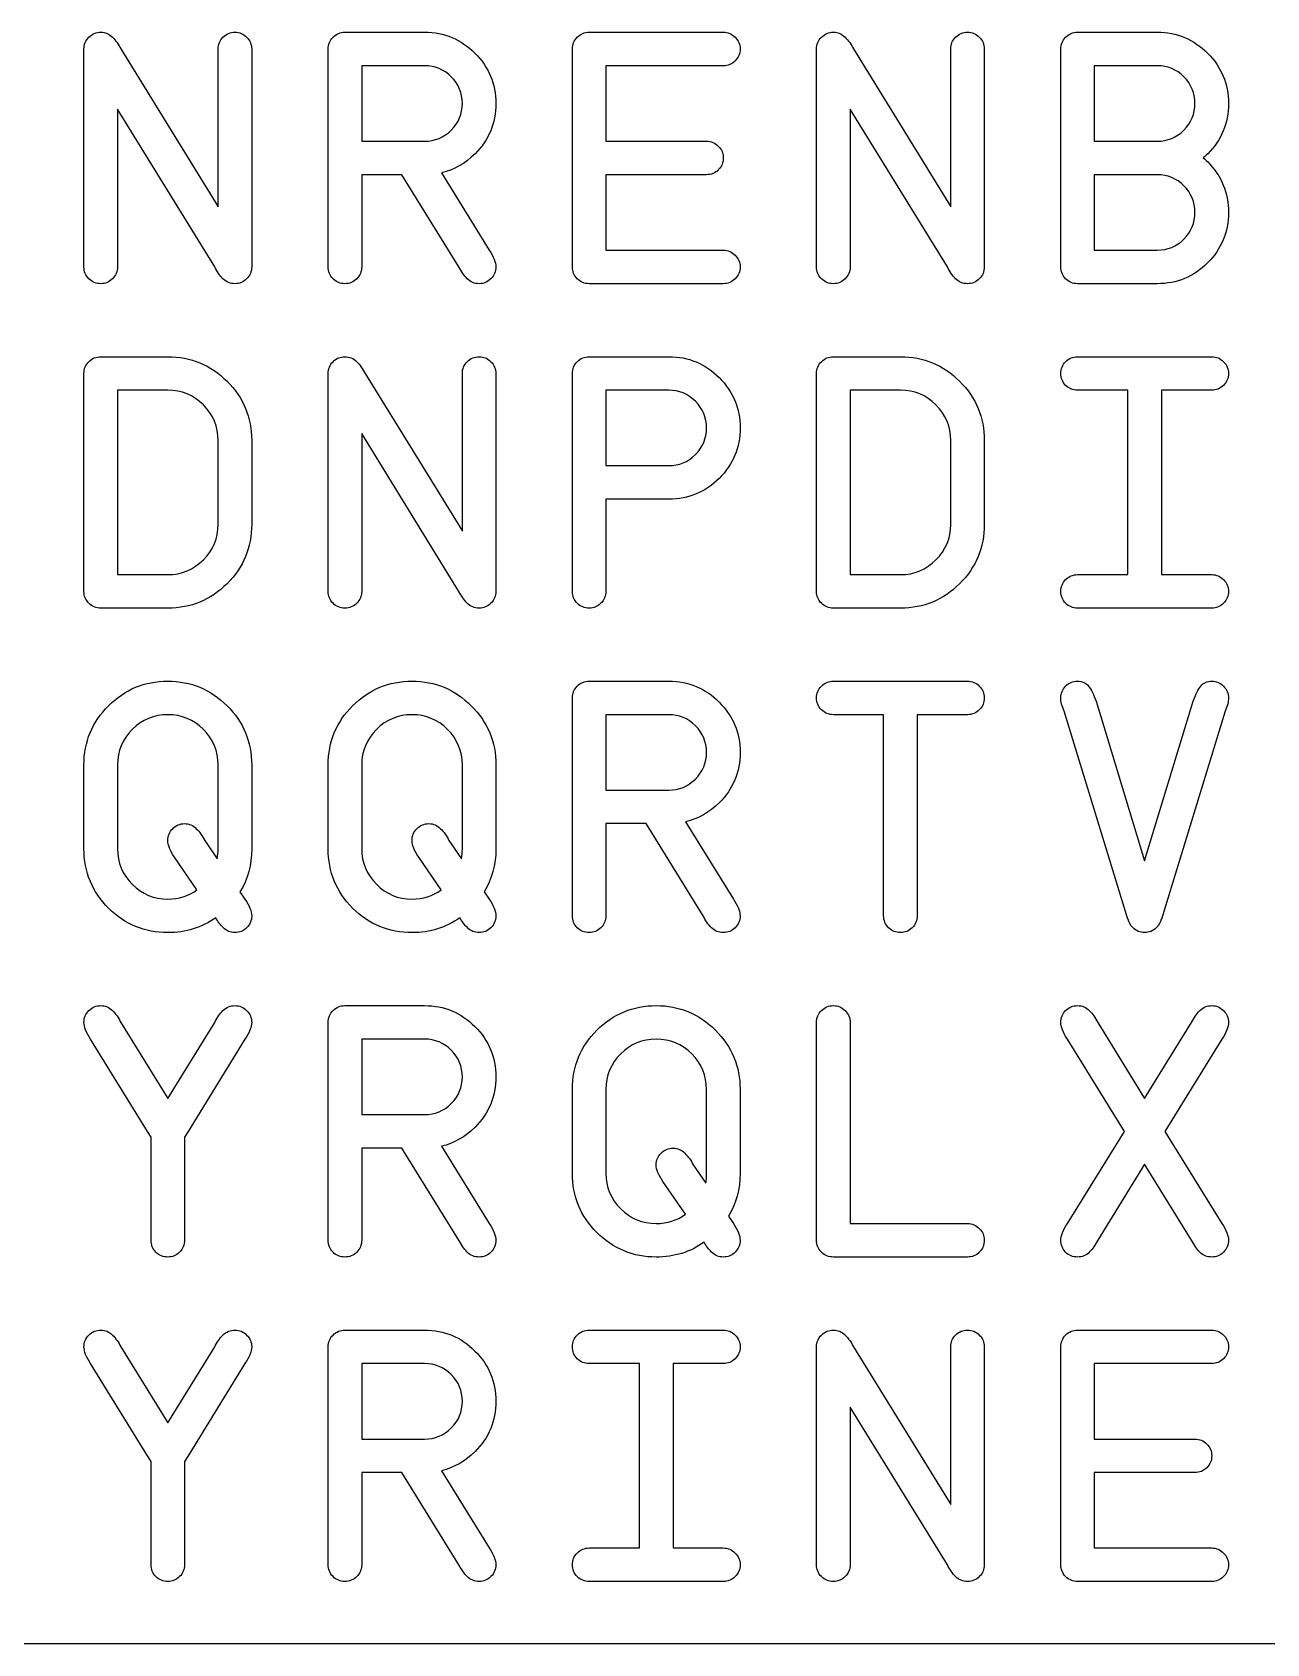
# Model space of a CAD drawing. Extents: x 0.3 to 81.7, y -40.7 to 31.5.
# Drawn here: x 49.6 to 60.33, y 2.86 to 16.88 of the extents above; entities that cross this region are included whole.
import ezdxf

# ---------------------------------------------------------------- set-up
doc = ezdxf.new("R2010")
doc.units = 0
doc.layers.add('Layer_1', color=7, linetype='CONTINUOUS')

msp = doc.modelspace()

# ---------------------------------------------------------------- linework, layer by layer
at = {"layer": 'Layer_1', "color": 7}
for p, q in [((50.296525, 16.833165), (50.296525, 16.833165)), ((52.317902, 16.876918), (53.010653, 16.876918)), ((54.441371, 16.876918), (55.608108, 16.876918)), ((56.666919, 16.833165), (56.666919, 16.833165)), ((58.688293, 16.876918), (59.381044, 16.876918)), ((50.048593, 14.835125), (50.048593, 16.731077)), ((50.369446, 16.731077), (51.215331, 15.358698)), ((51.215331, 15.358698), (51.215331, 16.731077)), ((51.507016, 16.731077), (51.507016, 14.835125)), ((52.172061, 14.835125), (52.172061, 16.731077)), ((54.295527, 14.835125), (54.295527, 16.731077)), ((56.418986, 14.835125), (56.418986, 16.731077)), ((56.739842, 16.731077), (57.585727, 15.358698)), ((57.585727, 15.358698), (57.585727, 16.731077)), ((57.877412, 16.731077), (57.877412, 14.835125)), ((58.542449, 14.835125), (58.542449, 16.731077)), ((53.010653, 16.585233), (52.463746, 16.585233)), ((52.463746, 16.585233), (52.463746, 15.928942)), ((53.010653, 16.585233), (53.010653, 16.585233)), ((55.608108, 16.585233), (54.587212, 16.585233)), ((54.587212, 16.585233), (54.587212, 15.928942)), ((59.381044, 16.585233), (58.834134, 16.585233)), ((58.834134, 16.585233), (58.834134, 15.928942)), ((59.381044, 16.585233), (59.381044, 16.585233)), ((51.186163, 14.835125), (50.340278, 16.207501)), ((50.340278, 16.207501), (50.340278, 14.835125)), ((57.556559, 14.835125), (56.710671, 16.207501)), ((56.710671, 16.207501), (56.710671, 14.835125)), ((52.463746, 15.928942), (53.010653, 15.928942)), ((54.587212, 15.928942), (55.462267, 15.928942)), ((58.834134, 15.928942), (59.381044, 15.928942)), ((52.813767, 15.637257), (52.463746, 15.637257)), ((52.463746, 15.637257), (52.463746, 14.835125)), ((53.309631, 14.835125), (52.813767, 15.637257)), ((53.156497, 15.653301), (53.572146, 14.980966)), ((55.462267, 15.637257), (54.587212, 15.637257)), ((54.587212, 15.637257), (54.587212, 14.980966)), ((59.381044, 15.637257), (58.834134, 15.637257)), ((58.834134, 15.637257), (58.834134, 14.980966)), ((59.381044, 15.637257), (59.381044, 15.637257)), ((54.587212, 14.980966), (55.608108, 14.980966)), ((58.834134, 14.980966), (59.381044, 14.980966)), ((55.608108, 14.689284), (54.441371, 14.689284)), ((59.381044, 14.689284), (58.688293, 14.689284)), ((59.381044, 14.689284), (59.381044, 14.689284)), ((50.194434, 14.054343), (50.777802, 14.054343)), ((54.441368, 14.054343), (55.134119, 14.054343)), ((56.564827, 14.054343), (57.148198, 14.054343)), ((58.688293, 14.054343), (59.855033, 14.054343)), ((50.04859, 12.01255), (50.04859, 13.908502)), ((52.172056, 12.01255), (52.172056, 13.908502)), ((52.419988, 14.01059), (52.419988, 14.01059)), ((52.492911, 13.908502), (53.338796, 12.536123)), ((53.338796, 12.536123), (53.338796, 13.908502)), ((53.630481, 13.908502), (53.630481, 12.01255)), ((54.295524, 12.01255), (54.295524, 13.908502)), ((56.418986, 12.01255), (56.418986, 13.908502)), ((50.340275, 13.762658), (50.340275, 12.158391)), ((50.777802, 13.762658), (50.340275, 13.762658)), ((55.134119, 13.762658), (54.587209, 13.762658)), ((54.587209, 13.762658), (54.587209, 13.106367)), ((55.134119, 13.762658), (55.134119, 13.762658)), ((56.710669, 13.762658), (56.710669, 12.158391)), ((57.148198, 13.762658), (56.710669, 13.762658)), ((59.125822, 13.762658), (58.688293, 13.762658)), ((59.125822, 12.158391), (59.125822, 13.762658)), ((59.855033, 13.762658), (59.417507, 13.762658)), ((59.417507, 13.762658), (59.417507, 12.158391)), ((51.215328, 12.59592), (51.215328, 13.325132)), ((51.507013, 13.325132), (51.507013, 12.59592)), ((53.309628, 12.01255), (52.463741, 13.384926)), ((52.463741, 13.384926), (52.463741, 12.01255)), ((57.585724, 12.59592), (57.585724, 13.325132)), ((57.877409, 13.325132), (57.877409, 12.59592)), ((54.587209, 13.106367), (55.134119, 13.106367)), ((55.134119, 12.814682), (54.587209, 12.814682)), ((54.587209, 12.814682), (54.587209, 12.01255)), ((55.134119, 12.814682), (55.134119, 12.814682)), ((50.340275, 12.158391), (50.777802, 12.158391)), ((56.710669, 12.158391), (57.148198, 12.158391)), ((58.688293, 12.158391), (59.125822, 12.158391)), ((59.417507, 12.158391), (59.855033, 12.158391)), ((50.777802, 11.866709), (50.194434, 11.866709)), ((57.148198, 11.866709), (56.564827, 11.866709)), ((59.855033, 11.866709), (58.688293, 11.866709)), ((54.441371, 11.231768), (55.134122, 11.231768)), ((56.56483, 11.231768), (57.731568, 11.231768)), ((54.295527, 9.189975), (54.295527, 11.085926)), ((55.134122, 10.940083), (54.587212, 10.940083)), ((54.587212, 10.940083), (54.587212, 10.283792)), ((55.134122, 10.940083), (55.134122, 10.940083)), ((57.002357, 10.940083), (56.56483, 10.940083)), ((57.002357, 9.189975), (57.002357, 10.940083)), ((57.294042, 10.940083), (57.294042, 9.189975)), ((57.731568, 10.940083), (57.294042, 10.940083)), ((59.125822, 9.160806), (58.571622, 10.969252)), ((58.848722, 11.056757), (59.271666, 9.668338)), ((59.271666, 9.668338), (59.694607, 11.056757)), ((59.97171, 10.969252), (59.417507, 9.160806)), ((50.04859, 9.773344), (50.04859, 10.502556)), ((50.340264, 10.502556), (50.340264, 9.773344)), ((51.215317, 9.773344), (51.215317, 10.502556)), ((51.507013, 10.502556), (51.507013, 9.773344)), ((52.172058, 9.773344), (52.172058, 10.502556)), ((52.463729, 10.502556), (52.463729, 9.773344)), ((53.338782, 9.773344), (53.338782, 10.502556)), ((53.630481, 10.502556), (53.630481, 9.773344)), ((54.587212, 10.283792), (55.134122, 10.283792)), ((54.937232, 9.992108), (54.587212, 9.992108)), ((54.587212, 9.992108), (54.587212, 9.189975)), ((55.433097, 9.189975), (54.937232, 9.992108)), ((55.279963, 10.00815), (55.695614, 9.335817)), ((51.098643, 9.846265), (51.208035, 9.687297)), ((53.222108, 9.846265), (53.331501, 9.687297)), ((51.031556, 9.41603), (50.836128, 9.700423)), ((53.155021, 9.41603), (52.959591, 9.700423)), ((51.404925, 9.398529), (51.448678, 9.335817)), ((53.528393, 9.398529), (53.572143, 9.335817)), ((51.194912, 9.173932), (51.194912, 9.173932)), ((53.318377, 9.173932), (53.318377, 9.173932)), ((59.128729, 9.160806), (59.125822, 9.160806)), ((59.417507, 9.160806), (59.4146, 9.160806)), ((59.271674, 9.044132), (59.271655, 9.044132)), ((52.317899, 8.409193), (53.010651, 8.409193)), ((50.369443, 8.263351), (50.777802, 7.601226)), ((50.777802, 7.601226), (51.18616, 8.263351)), ((52.172056, 6.3674), (52.172056, 8.263351)), ((56.418986, 6.3674), (56.418986, 8.263351)), ((56.710669, 8.263351), (56.710669, 6.513242)), ((56.710669, 8.263351), (56.710669, 8.263351)), ((58.863305, 8.263351), (59.271663, 7.601226)), ((59.271663, 7.601226), (59.680022, 8.263351)), ((50.601334, 7.315375), (50.106928, 8.117508)), ((51.448678, 8.117508), (50.954272, 7.315375)), ((53.010651, 8.117508), (52.463741, 8.117508)), ((52.463741, 8.117508), (52.463741, 7.461217)), ((53.010651, 8.117508), (53.010651, 8.117508)), ((59.095195, 7.315375), (58.600787, 8.117508)), ((59.942539, 8.117508), (59.448134, 7.315375)), ((54.295521, 6.950769), (54.295521, 7.679981)), ((54.587192, 7.679981), (54.587192, 6.950769)), ((55.462247, 6.950769), (55.462247, 7.679981)), ((55.753947, 7.679981), (55.753947, 6.950769)), ((52.463741, 7.461217), (53.010651, 7.461217)), ((50.63196, 7.265789), (50.601334, 7.315375)), ((50.954272, 7.315375), (50.923646, 7.265789)), ((58.600787, 6.513242), (59.095195, 7.315375)), ((59.448134, 7.315375), (59.942539, 6.513242)), ((50.63196, 6.3674), (50.63196, 7.265789)), ((50.923646, 7.265789), (50.923646, 6.3674)), ((52.813764, 7.169533), (52.463741, 7.169533)), ((52.463741, 7.169533), (52.463741, 6.3674)), ((53.309628, 6.3674), (52.813764, 7.169533)), ((53.156492, 7.185575), (53.572143, 6.513242)), ((55.345571, 7.02369), (55.454966, 6.864722)), ((59.271663, 7.029524), (58.863305, 6.3674)), ((59.680022, 6.3674), (59.271663, 7.029524)), ((55.278484, 6.593455), (55.083056, 6.877848)), ((55.651856, 6.575954), (55.695608, 6.513242)), ((56.710669, 6.513242), (57.731565, 6.513242)), ((55.441843, 6.351357), (55.441843, 6.351357)), ((57.731565, 6.221557), (56.564827, 6.221557)), ((52.317902, 5.586618), (53.010653, 5.586618)), ((54.441371, 5.586618), (55.608108, 5.586618)), ((56.666919, 5.542865), (56.666919, 5.542865)), ((58.688293, 5.586618), (59.855031, 5.586618)), ((50.369446, 5.440776), (50.777804, 4.778651)), ((50.777804, 4.778651), (51.186163, 5.440776)), ((52.172061, 3.544825), (52.172061, 5.440776)), ((56.418986, 3.544825), (56.418986, 5.440776)), ((56.739842, 5.440776), (57.585727, 4.068399)), ((57.585727, 4.068399), (57.585727, 5.440776)), ((57.877412, 5.440776), (57.877412, 3.544825)), ((58.542449, 3.544825), (58.542449, 5.440776)), ((50.601336, 4.4928), (50.106928, 5.294933)), ((51.44868, 5.294933), (50.954275, 4.4928)), ((53.010653, 5.294933), (52.463746, 5.294933)), ((52.463746, 5.294933), (52.463746, 4.638642)), ((53.010653, 5.294933), (53.010653, 5.294933)), ((54.878897, 5.294933), (54.441371, 5.294933)), ((54.878897, 3.690667), (54.878897, 5.294933)), ((55.608108, 5.294933), (55.170582, 5.294933)), ((55.170582, 5.294933), (55.170582, 3.690667)), ((59.855031, 5.294933), (58.834134, 5.294933)), ((58.834134, 5.294933), (58.834134, 4.638642)), ((57.556559, 3.544825), (56.710671, 4.917201)), ((56.710671, 4.917201), (56.710671, 3.544825)), ((52.463746, 4.638642), (53.010653, 4.638642)), ((58.834134, 4.638642), (59.709189, 4.638642)), ((50.631963, 4.443214), (50.601336, 4.4928)), ((50.954275, 4.4928), (50.923646, 4.443214)), ((50.631963, 3.544825), (50.631963, 4.443214)), ((50.923646, 4.443214), (50.923646, 3.544825)), ((52.813767, 4.346958), (52.463746, 4.346958)), ((52.463746, 4.346958), (52.463746, 3.544825)), ((53.309631, 3.544825), (52.813767, 4.346958)), ((53.156497, 4.363), (53.572146, 3.690667)), ((59.709189, 4.346958), (58.834134, 4.346958)), ((58.834134, 4.346958), (58.834134, 3.690667)), ((54.441371, 3.690667), (54.878897, 3.690667)), ((55.170582, 3.690667), (55.608108, 3.690667)), ((58.834134, 3.690667), (59.855031, 3.690667)), ((55.608108, 3.398982), (54.441371, 3.398982)), ((59.855031, 3.398982), (58.688293, 3.398982)), ((81.710386, 2.8575), (2.8575, 2.8575))]:
    msp.add_line(p, q, dxfattribs=at)
for points in [[(50.048593, 16.731077), (50.048593, 16.77094), (50.062691, 16.804969), (50.090887, 16.833165)], [(50.090887, 16.833165), (50.120055, 16.862334), (50.154571, 16.876918), (50.194434, 16.876918)], [(50.194434, 16.876918), (50.234299, 16.876918), (50.268329, 16.862334), (50.296525, 16.833165)], [(50.296525, 16.833165), (50.325694, 16.804969), (50.350001, 16.77094), (50.369446, 16.731077)], [(51.215331, 16.731077), (51.215331, 16.77094), (51.229429, 16.804969), (51.257624, 16.833165)], [(51.257624, 16.833165), (51.286793, 16.862334), (51.32131, 16.876918), (51.361175, 16.876918)], [(51.361175, 16.876918), (51.401038, 16.876918), (51.435067, 16.862334), (51.463263, 16.833165)], [(51.463263, 16.833165), (51.492431, 16.804969), (51.507016, 16.77094), (51.507016, 16.731077)], [(52.172061, 16.731077), (52.172061, 16.77094), (52.186159, 16.804969), (52.214355, 16.833165)], [(52.214355, 16.833165), (52.243524, 16.862334), (52.278039, 16.876918), (52.317902, 16.876918)], [(53.010653, 16.876918), (53.181776, 16.876918), (53.327618, 16.81615), (53.44818, 16.694614)], [(54.295527, 16.731077), (54.295527, 16.77094), (54.309624, 16.804969), (54.33782, 16.833165)], [(54.33782, 16.833165), (54.366989, 16.862334), (54.401506, 16.876918), (54.441371, 16.876918)], [(55.608108, 16.876918), (55.647971, 16.876918), (55.682001, 16.862334), (55.710196, 16.833165)], [(55.710196, 16.833165), (55.739365, 16.804969), (55.753949, 16.77094), (55.753949, 16.731077)], [(56.418986, 16.731077), (56.418986, 16.77094), (56.433085, 16.804969), (56.461283, 16.833165)], [(56.461283, 16.833165), (56.490452, 16.862334), (56.524967, 16.876918), (56.56483, 16.876918)], [(56.56483, 16.876918), (56.604693, 16.876918), (56.638723, 16.862334), (56.666919, 16.833165)], [(56.666919, 16.833165), (56.696087, 16.804969), (56.720395, 16.77094), (56.739842, 16.731077)], [(57.585727, 16.731077), (57.585727, 16.77094), (57.599825, 16.804969), (57.628021, 16.833165)], [(57.628021, 16.833165), (57.657189, 16.862334), (57.691705, 16.876918), (57.731568, 16.876918)], [(57.731568, 16.876918), (57.771433, 16.876918), (57.805463, 16.862334), (57.833659, 16.833165)], [(57.833659, 16.833165), (57.862828, 16.804969), (57.877412, 16.77094), (57.877412, 16.731077)], [(58.542449, 16.731077), (58.542449, 16.77094), (58.556547, 16.804969), (58.584743, 16.833165)], [(58.584743, 16.833165), (58.613911, 16.862334), (58.648428, 16.876918), (58.688293, 16.876918)], [(59.381044, 16.876918), (59.552165, 16.876918), (59.698007, 16.81615), (59.81857, 16.694614)], [(53.44818, 16.694614), (53.569716, 16.574052), (53.630484, 16.42821), (53.630484, 16.257088)], [(55.753949, 16.731077), (55.753949, 16.691212), (55.739365, 16.656695), (55.710196, 16.627527)], [(59.81857, 16.694614), (59.940106, 16.574052), (60.000875, 16.42821), (60.000875, 16.257088)], [(53.242544, 16.488978), (53.178372, 16.553148), (53.101076, 16.585233), (53.010653, 16.585233)], [(55.710196, 16.627527), (55.682001, 16.599331), (55.647971, 16.585233), (55.608108, 16.585233)], [(59.612932, 16.488978), (59.548762, 16.553148), (59.471466, 16.585233), (59.381044, 16.585233)], [(53.338799, 16.257088), (53.338799, 16.34751), (53.306714, 16.424807), (53.242544, 16.488978)], [(59.709189, 16.257088), (59.709189, 16.34751), (59.677104, 16.424807), (59.612932, 16.488978)], [(53.242544, 16.0252), (53.306714, 16.089369), (53.338799, 16.166665), (53.338799, 16.257088)], [(53.630484, 16.257088), (53.630484, 16.085967), (53.570202, 15.940125), (53.449639, 15.819561)], [(59.612932, 16.0252), (59.677104, 16.089369), (59.709189, 16.166665), (59.709189, 16.257088)], [(60.000875, 16.257088), (60.000875, 16.085967), (59.940593, 15.940125), (59.820029, 15.819561)], [(53.010653, 15.928942), (53.101076, 15.928942), (53.178372, 15.961028), (53.242544, 16.0252)], [(59.381044, 15.928942), (59.471466, 15.928942), (59.548762, 15.961028), (59.612932, 16.0252)], [(55.462267, 15.928942), (55.50213, 15.928942), (55.536159, 15.914358), (55.564355, 15.885189)], [(55.564355, 15.885189), (55.593524, 15.856993), (55.608108, 15.822964), (55.608108, 15.783101)], [(53.449639, 15.819561), (53.364078, 15.734001), (53.266365, 15.678581), (53.156497, 15.653301)], [(55.608108, 15.783101), (55.608108, 15.743236), (55.593524, 15.708719), (55.564355, 15.679551)], [(59.820029, 15.819561), (59.807386, 15.806918), (59.79426, 15.794764), (59.780651, 15.783101)], [(59.780651, 15.783101), (59.794273, 15.771436), (59.807399, 15.759768), (59.820029, 15.748097)], [(59.820029, 15.748097), (59.940593, 15.626563), (60.000875, 15.480234), (60.000875, 15.309112)], [(55.564355, 15.679551), (55.536159, 15.651355), (55.50213, 15.637257), (55.462267, 15.637257)], [(59.612932, 15.541002), (59.548762, 15.605172), (59.471466, 15.637257), (59.381044, 15.637257)], [(59.709189, 15.309112), (59.709189, 15.399534), (59.677104, 15.476831), (59.612932, 15.541002)], [(59.612932, 15.077224), (59.677104, 15.141393), (59.709189, 15.218689), (59.709189, 15.309112)], [(60.000875, 15.309112), (60.000875, 15.137991), (59.940106, 14.991662), (59.81857, 14.870126)], [(59.381044, 14.980966), (59.471466, 14.980966), (59.548762, 15.013052), (59.612932, 15.077224)], [(53.572146, 14.980966), (53.611038, 14.923602), (53.630484, 14.874988), (53.630484, 14.835125)], [(55.608108, 14.980966), (55.647971, 14.980966), (55.682001, 14.966382), (55.710196, 14.937213)], [(55.710196, 14.937213), (55.739365, 14.909017), (55.753949, 14.874988), (55.753949, 14.835125)], [(59.81857, 14.870126), (59.698007, 14.749565), (59.552165, 14.689284), (59.381044, 14.689284)], [(50.090887, 14.731578), (50.062691, 14.760746), (50.048593, 14.795262), (50.048593, 14.835125)], [(50.194434, 14.689284), (50.154571, 14.689284), (50.120055, 14.703382), (50.090887, 14.731578)], [(50.296525, 14.731578), (50.268329, 14.703382), (50.234299, 14.689284), (50.194434, 14.689284)], [(50.340278, 14.835125), (50.340278, 14.795262), (50.325694, 14.760746), (50.296525, 14.731578)], [(51.257624, 14.731578), (51.229429, 14.760746), (51.205608, 14.795262), (51.186163, 14.835125)], [(51.361175, 14.689284), (51.32131, 14.689284), (51.286793, 14.703382), (51.257624, 14.731578)], [(51.463263, 14.731578), (51.435067, 14.703382), (51.401038, 14.689284), (51.361175, 14.689284)], [(51.507016, 14.835125), (51.507016, 14.795262), (51.492431, 14.760746), (51.463263, 14.731578)], [(52.214355, 14.731578), (52.186159, 14.760746), (52.172061, 14.795262), (52.172061, 14.835125)], [(52.317902, 14.689284), (52.278039, 14.689284), (52.243524, 14.703382), (52.214355, 14.731578)], [(52.419993, 14.731578), (52.391796, 14.703382), (52.357765, 14.689284), (52.317902, 14.689284)], [(52.463746, 14.835125), (52.463746, 14.795262), (52.449162, 14.760746), (52.419993, 14.731578)], [(53.381093, 14.731578), (53.352897, 14.760746), (53.329076, 14.795262), (53.309631, 14.835125)], [(53.484643, 14.689284), (53.444778, 14.689284), (53.410261, 14.703382), (53.381093, 14.731578)], [(53.586731, 14.731578), (53.558535, 14.703382), (53.524506, 14.689284), (53.484643, 14.689284)], [(53.630484, 14.835125), (53.630484, 14.795262), (53.6159, 14.760746), (53.586731, 14.731578)], [(54.33782, 14.731578), (54.309624, 14.760746), (54.295527, 14.795262), (54.295527, 14.835125)], [(54.441371, 14.689284), (54.401506, 14.689284), (54.366989, 14.703382), (54.33782, 14.731578)], [(55.710196, 14.731578), (55.682001, 14.703382), (55.647971, 14.689284), (55.608108, 14.689284)], [(55.753949, 14.835125), (55.753949, 14.795262), (55.739365, 14.760746), (55.710196, 14.731578)], [(56.461283, 14.731578), (56.433085, 14.760746), (56.418986, 14.795262), (56.418986, 14.835125)], [(56.56483, 14.689284), (56.524967, 14.689284), (56.490452, 14.703382), (56.461283, 14.731578)], [(56.666919, 14.731578), (56.638723, 14.703382), (56.604693, 14.689284), (56.56483, 14.689284)], [(56.710671, 14.835125), (56.710671, 14.795262), (56.696087, 14.760746), (56.666919, 14.731578)], [(57.628021, 14.731578), (57.599825, 14.760746), (57.576004, 14.795262), (57.556559, 14.835125)], [(57.731568, 14.689284), (57.691705, 14.689284), (57.657189, 14.703382), (57.628021, 14.731578)], [(57.833659, 14.731578), (57.805463, 14.703382), (57.771433, 14.689284), (57.731568, 14.689284)], [(57.877412, 14.835125), (57.877412, 14.795262), (57.862828, 14.760746), (57.833659, 14.731578)], [(58.584743, 14.731578), (58.556547, 14.760746), (58.542449, 14.795262), (58.542449, 14.835125)], [(58.688293, 14.689284), (58.648428, 14.689284), (58.613911, 14.703382), (58.584743, 14.731578)], [(50.090887, 14.01059), (50.120053, 14.039759), (50.154569, 14.054343), (50.194434, 14.054343)], [(50.777802, 14.054343), (50.979064, 14.054343), (51.150672, 13.982881), (51.292626, 13.839956)], [(52.214352, 14.01059), (52.243519, 14.039759), (52.278035, 14.054343), (52.317899, 14.054343)], [(52.317899, 14.054343), (52.357762, 14.054343), (52.391792, 14.039759), (52.419988, 14.01059)], [(53.38109, 14.01059), (53.410258, 14.039759), (53.444774, 14.054343), (53.484637, 14.054343)], [(53.484637, 14.054343), (53.524502, 14.054343), (53.558532, 14.039759), (53.586728, 14.01059)], [(54.337818, 14.01059), (54.366986, 14.039759), (54.401503, 14.054343), (54.441368, 14.054343)], [(55.134119, 14.054343), (55.30524, 14.054343), (55.451082, 13.993575), (55.571645, 13.872039)], [(56.46128, 14.01059), (56.490449, 14.039759), (56.524965, 14.054343), (56.564827, 14.054343)], [(57.148198, 14.054343), (57.34946, 14.054343), (57.521068, 13.982881), (57.663022, 13.839956)], [(58.584746, 14.01059), (58.613914, 14.039759), (58.64843, 14.054343), (58.688293, 14.054343)], [(59.855033, 14.054343), (59.894896, 14.054343), (59.928926, 14.039759), (59.957122, 14.01059)], [(50.04859, 13.908502), (50.04859, 13.948365), (50.062689, 13.982394), (50.090887, 14.01059)], [(52.172056, 13.908502), (52.172056, 13.948365), (52.186154, 13.982394), (52.214352, 14.01059)], [(52.419988, 14.01059), (52.449156, 13.982394), (52.473464, 13.948365), (52.492911, 13.908502)], [(53.338796, 13.908502), (53.338796, 13.948365), (53.352894, 13.982394), (53.38109, 14.01059)], [(53.586728, 14.01059), (53.615897, 13.982394), (53.630481, 13.948365), (53.630481, 13.908502)], [(54.295524, 13.908502), (54.295524, 13.948365), (54.309622, 13.982394), (54.337818, 14.01059)], [(56.418986, 13.908502), (56.418986, 13.948365), (56.433084, 13.982394), (56.46128, 14.01059)], [(58.542452, 13.908502), (58.542452, 13.948365), (58.55655, 13.982394), (58.584746, 14.01059)], [(58.584746, 13.804952), (58.55655, 13.83412), (58.542452, 13.868637), (58.542452, 13.908502)], [(59.957122, 14.01059), (59.98629, 13.982394), (60.000875, 13.948365), (60.000875, 13.908502)], [(60.000875, 13.908502), (60.000875, 13.868637), (59.98629, 13.83412), (59.957122, 13.804952)], [(51.086987, 13.634317), (51.001427, 13.719878), (50.898365, 13.762658), (50.777802, 13.762658)], [(51.292626, 13.839956), (51.435551, 13.698002), (51.507013, 13.526394), (51.507013, 13.325132)], [(55.366007, 13.666403), (55.301837, 13.730573), (55.224541, 13.762658), (55.134119, 13.762658)], [(55.571645, 13.872039), (55.693181, 13.751477), (55.753949, 13.605635), (55.753949, 13.434513)], [(57.457383, 13.634317), (57.371823, 13.719878), (57.268761, 13.762658), (57.148198, 13.762658)], [(57.663022, 13.839956), (57.805947, 13.698002), (57.877409, 13.526394), (57.877409, 13.325132)], [(58.688293, 13.762658), (58.64843, 13.762658), (58.613914, 13.776756), (58.584746, 13.804952)], [(59.957122, 13.804952), (59.928926, 13.776756), (59.894896, 13.762658), (59.855033, 13.762658)], [(51.215328, 13.325132), (51.215328, 13.445695), (51.172548, 13.548757), (51.086987, 13.634317)], [(55.462264, 13.434513), (55.462264, 13.524935), (55.430178, 13.602232), (55.366007, 13.666403)], [(57.585724, 13.325132), (57.585724, 13.445695), (57.542944, 13.548757), (57.457383, 13.634317)], [(55.366007, 13.202625), (55.430178, 13.266794), (55.462264, 13.34409), (55.462264, 13.434513)], [(55.753949, 13.434513), (55.753949, 13.263392), (55.693181, 13.117063), (55.571645, 12.995527)], [(55.134119, 13.106367), (55.224541, 13.106367), (55.301837, 13.138453), (55.366007, 13.202625)], [(55.571645, 12.995527), (55.451082, 12.874964), (55.30524, 12.814682), (55.134119, 12.814682)], [(51.086987, 12.286735), (51.172548, 12.372295), (51.215328, 12.475357), (51.215328, 12.59592)], [(51.507013, 12.59592), (51.507013, 12.394656), (51.435551, 12.222562), (51.292626, 12.079637)], [(57.457383, 12.286735), (57.542944, 12.372295), (57.585724, 12.475357), (57.585724, 12.59592)], [(57.877409, 12.59592), (57.877409, 12.394656), (57.805947, 12.222562), (57.663022, 12.079637)], [(50.777802, 12.158391), (50.898365, 12.158391), (51.001427, 12.201172), (51.086987, 12.286735)], [(57.148198, 12.158391), (57.268761, 12.158391), (57.371823, 12.201172), (57.457383, 12.286735)], [(51.292626, 12.079637), (51.150672, 11.937685), (50.979064, 11.866709), (50.777802, 11.866709)], [(57.663022, 12.079637), (57.521068, 11.937685), (57.34946, 11.866709), (57.148198, 11.866709)], [(58.542452, 12.01255), (58.542452, 12.052413), (58.55655, 12.086442), (58.584746, 12.114638)], [(58.584746, 12.114638), (58.613914, 12.143807), (58.64843, 12.158391), (58.688293, 12.158391)], [(59.855033, 12.158391), (59.894896, 12.158391), (59.928926, 12.143807), (59.957122, 12.114638)], [(59.957122, 12.114638), (59.98629, 12.086442), (60.000875, 12.052413), (60.000875, 12.01255)], [(50.090887, 11.909003), (50.062689, 11.938171), (50.04859, 11.972687), (50.04859, 12.01255)], [(52.214352, 11.909003), (52.186154, 11.938171), (52.172056, 11.972687), (52.172056, 12.01255)], [(52.463741, 12.01255), (52.463741, 11.972687), (52.449156, 11.938171), (52.419988, 11.909003)], [(53.38109, 11.909003), (53.352894, 11.938171), (53.329073, 11.972687), (53.309628, 12.01255)], [(53.630481, 12.01255), (53.630481, 11.972687), (53.615897, 11.938171), (53.586728, 11.909003)], [(54.337818, 11.909003), (54.309622, 11.938171), (54.295524, 11.972687), (54.295524, 12.01255)], [(54.587209, 12.01255), (54.587209, 11.972687), (54.572625, 11.938171), (54.543456, 11.909003)], [(56.46128, 11.909003), (56.433084, 11.938171), (56.418986, 11.972687), (56.418986, 12.01255)], [(58.584746, 11.909003), (58.55655, 11.938171), (58.542452, 11.972687), (58.542452, 12.01255)], [(60.000875, 12.01255), (60.000875, 11.972687), (59.98629, 11.938171), (59.957122, 11.909003)], [(50.194434, 11.866709), (50.154569, 11.866709), (50.120053, 11.880807), (50.090887, 11.909003)], [(52.317899, 11.866709), (52.278035, 11.866709), (52.243519, 11.880807), (52.214352, 11.909003)], [(52.419988, 11.909003), (52.391792, 11.880807), (52.357762, 11.866709), (52.317899, 11.866709)], [(53.484637, 11.866709), (53.444774, 11.866709), (53.410258, 11.880807), (53.38109, 11.909003)], [(53.586728, 11.909003), (53.558532, 11.880807), (53.524502, 11.866709), (53.484637, 11.866709)], [(54.441368, 11.866709), (54.401503, 11.866709), (54.366986, 11.880807), (54.337818, 11.909003)], [(54.543456, 11.909003), (54.51526, 11.880807), (54.481231, 11.866709), (54.441368, 11.866709)], [(56.564827, 11.866709), (56.524965, 11.866709), (56.490449, 11.880807), (56.46128, 11.909003)], [(58.688293, 11.866709), (58.64843, 11.866709), (58.613914, 11.880807), (58.584746, 11.909003)], [(59.957122, 11.909003), (59.928926, 11.880807), (59.894896, 11.866709), (59.855033, 11.866709)], [(50.261518, 11.01738), (50.404445, 11.160305), (50.576539, 11.231768), (50.777802, 11.231768)], [(50.777802, 11.231768), (50.979064, 11.231768), (51.150672, 11.160305), (51.292626, 11.01738)], [(52.384987, 11.01738), (52.527913, 11.160305), (52.700008, 11.231768), (52.90127, 11.231768)], [(52.90127, 11.231768), (53.102532, 11.231768), (53.27414, 11.160305), (53.416094, 11.01738)], [(54.33782, 11.188015), (54.366989, 11.217184), (54.401506, 11.231768), (54.441371, 11.231768)], [(55.134122, 11.231768), (55.305242, 11.231768), (55.451084, 11.171), (55.571648, 11.049465)], [(56.46128, 11.188015), (56.490449, 11.217184), (56.524965, 11.231768), (56.56483, 11.231768)], [(57.731568, 11.231768), (57.771433, 11.231768), (57.805463, 11.217184), (57.833659, 11.188015)], [(58.584748, 11.188015), (58.613917, 11.217184), (58.648433, 11.231768), (58.688296, 11.231768)], [(58.688296, 11.231768), (58.728159, 11.231768), (58.759758, 11.217184), (58.783094, 11.188015)], [(59.758779, 11.188015), (59.783086, 11.217184), (59.815171, 11.231768), (59.855036, 11.231768)], [(59.855036, 11.231768), (59.894899, 11.231768), (59.928929, 11.217184), (59.957124, 11.188015)], [(54.295527, 11.085926), (54.295527, 11.125789), (54.309624, 11.159819), (54.33782, 11.188015)], [(56.418986, 11.085926), (56.418986, 11.125789), (56.433084, 11.159819), (56.46128, 11.188015)], [(56.46128, 10.982377), (56.433084, 11.011546), (56.418986, 11.046062), (56.418986, 11.085926)], [(57.833659, 11.188015), (57.862828, 11.159819), (57.877412, 11.125789), (57.877412, 11.085926)], [(57.877412, 11.085926), (57.877412, 11.046062), (57.862828, 11.011546), (57.833659, 10.982377)], [(58.542455, 11.085926), (58.542455, 11.125789), (58.556552, 11.159819), (58.584748, 11.188015)], [(58.571622, 10.969252), (58.552177, 11.013977), (58.542455, 11.052868), (58.542455, 11.085926)], [(58.783094, 11.188015), (58.807401, 11.159819), (58.829277, 11.116066), (58.848722, 11.056757)], [(59.694607, 11.056757), (59.714054, 11.116066), (59.735445, 11.159819), (59.758779, 11.188015)], [(59.957124, 11.188015), (59.986293, 11.159819), (60.000877, 11.125789), (60.000877, 11.085926)], [(60.000877, 11.085926), (60.000877, 11.052868), (59.991155, 11.013977), (59.97171, 10.969252)], [(50.04859, 10.502556), (50.04859, 10.703819), (50.119566, 10.875426), (50.261518, 11.01738)], [(50.77779, 10.940083), (50.657227, 10.940083), (50.554165, 10.897303), (50.468605, 10.811742)], [(51.086976, 10.811742), (51.001416, 10.897303), (50.898354, 10.940083), (50.77779, 10.940083)], [(51.292626, 11.01738), (51.435551, 10.875426), (51.507013, 10.703819), (51.507013, 10.502556)], [(52.172058, 10.502556), (52.172058, 10.703819), (52.243034, 10.875426), (52.384987, 11.01738)], [(52.901256, 10.940083), (52.780692, 10.940083), (52.67763, 10.897303), (52.59207, 10.811742)], [(53.210441, 10.811742), (53.124881, 10.897303), (53.021819, 10.940083), (52.901256, 10.940083)], [(53.416094, 11.01738), (53.559019, 10.875426), (53.630481, 10.703819), (53.630481, 10.502556)], [(55.36601, 10.843827), (55.30184, 10.907998), (55.224544, 10.940083), (55.134122, 10.940083)], [(55.571648, 11.049465), (55.693182, 10.928902), (55.753949, 10.78306), (55.753949, 10.611938)], [(56.56483, 10.940083), (56.524965, 10.940083), (56.490449, 10.954181), (56.46128, 10.982377)], [(57.833659, 10.982377), (57.805463, 10.954181), (57.771433, 10.940083), (57.731568, 10.940083)], [(50.468605, 10.811742), (50.383044, 10.726181), (50.340264, 10.623119), (50.340264, 10.502556)], [(51.215317, 10.502556), (51.215317, 10.623119), (51.172536, 10.726181), (51.086976, 10.811742)], [(52.59207, 10.811742), (52.50651, 10.726181), (52.463729, 10.623119), (52.463729, 10.502556)], [(53.338782, 10.502556), (53.338782, 10.623119), (53.296002, 10.726181), (53.210441, 10.811742)], [(55.462267, 10.611938), (55.462267, 10.70236), (55.430181, 10.779657), (55.36601, 10.843827)], [(55.36601, 10.380049), (55.430181, 10.444219), (55.462267, 10.521516), (55.462267, 10.611938)], [(55.753949, 10.611938), (55.753949, 10.440816), (55.693669, 10.294974), (55.573107, 10.174411)], [(55.134122, 10.283792), (55.224544, 10.283792), (55.30184, 10.315878), (55.36601, 10.380049)], [(55.573107, 10.174411), (55.487545, 10.08885), (55.38983, 10.03343), (55.279963, 10.00815)], [(50.820084, 9.948355), (50.849253, 9.977524), (50.883768, 9.992108), (50.923631, 9.992108)], [(50.923631, 9.992108), (50.963496, 9.992108), (50.997527, 9.977524), (51.025722, 9.948355)], [(52.943549, 9.948355), (52.972718, 9.977524), (53.007234, 9.992108), (53.047097, 9.992108)], [(53.047097, 9.992108), (53.086962, 9.992108), (53.120992, 9.977524), (53.149188, 9.948355)], [(50.77779, 9.846265), (50.77779, 9.886129), (50.791888, 9.920159), (50.820084, 9.948355)], [(50.836128, 9.700423), (50.797236, 9.757788), (50.77779, 9.806402), (50.77779, 9.846265)], [(51.025722, 9.948355), (51.054891, 9.920159), (51.079198, 9.886129), (51.098643, 9.846265)], [(52.901256, 9.846265), (52.901256, 9.886129), (52.915354, 9.920159), (52.943549, 9.948355)], [(52.959591, 9.700423), (52.920701, 9.757788), (52.901256, 9.806402), (52.901256, 9.846265)], [(53.149188, 9.948355), (53.178356, 9.920159), (53.202663, 9.886129), (53.222108, 9.846265)], [(50.261518, 9.257062), (50.119566, 9.399988), (50.04859, 9.572082), (50.04859, 9.773344)], [(50.340264, 9.773344), (50.340264, 9.652781), (50.383044, 9.549719), (50.468605, 9.464158)], [(51.208035, 9.687297), (51.212889, 9.714521), (51.215317, 9.743203), (51.215317, 9.773344)], [(51.507013, 9.773344), (51.507013, 9.634308), (51.472984, 9.509369), (51.404925, 9.398529)], [(52.384987, 9.257062), (52.243034, 9.399988), (52.172058, 9.572082), (52.172058, 9.773344)], [(52.463729, 9.773344), (52.463729, 9.652781), (52.50651, 9.549719), (52.59207, 9.464158)], [(53.331501, 9.687297), (53.336355, 9.714521), (53.338782, 9.743203), (53.338782, 9.773344)], [(53.630481, 9.773344), (53.630481, 9.634308), (53.596452, 9.509369), (53.528393, 9.398529)], [(50.468605, 9.464158), (50.554165, 9.378597), (50.657227, 9.335817), (50.77779, 9.335817)], [(50.77779, 9.335817), (50.873074, 9.335817), (50.957663, 9.362555), (51.031556, 9.41603)], [(52.59207, 9.464158), (52.67763, 9.378597), (52.780692, 9.335817), (52.901256, 9.335817)], [(52.901256, 9.335817), (52.99654, 9.335817), (53.081128, 9.362555), (53.155021, 9.41603)], [(50.777802, 9.044132), (50.576539, 9.044132), (50.404445, 9.115109), (50.261518, 9.257062)], [(51.448678, 9.335817), (51.487568, 9.278452), (51.507013, 9.229838), (51.507013, 9.189975)], [(52.90127, 9.044132), (52.700008, 9.044132), (52.527913, 9.115109), (52.384987, 9.257062)], [(53.572143, 9.335817), (53.611035, 9.278452), (53.630481, 9.229838), (53.630481, 9.189975)], [(55.695614, 9.335817), (55.734504, 9.278452), (55.753949, 9.229838), (55.753949, 9.189975)], [(51.194912, 9.173932), (51.073376, 9.087399), (50.934339, 9.044132), (50.777802, 9.044132)], [(51.259081, 9.087885), (51.233801, 9.112192), (51.212412, 9.140874), (51.194912, 9.173932)], [(51.507013, 9.189975), (51.507013, 9.150111), (51.492429, 9.115595), (51.46326, 9.086427)], [(53.318377, 9.173932), (53.196843, 9.087399), (53.057807, 9.044132), (52.90127, 9.044132)], [(53.382549, 9.087885), (53.357269, 9.112192), (53.335879, 9.140874), (53.318377, 9.173932)], [(53.630481, 9.189975), (53.630481, 9.150111), (53.615897, 9.115595), (53.586728, 9.086427)], [(54.33782, 9.086427), (54.309624, 9.115595), (54.295527, 9.150111), (54.295527, 9.189975)], [(54.587212, 9.189975), (54.587212, 9.150111), (54.572627, 9.115595), (54.543459, 9.086427)], [(55.504561, 9.086427), (55.476365, 9.115595), (55.452544, 9.150111), (55.433097, 9.189975)], [(55.753949, 9.189975), (55.753949, 9.150111), (55.739365, 9.115595), (55.710196, 9.086427)], [(57.04465, 9.086427), (57.016455, 9.115595), (57.002357, 9.150111), (57.002357, 9.189975)], [(57.294042, 9.189975), (57.294042, 9.150111), (57.279457, 9.115595), (57.250289, 9.086427)], [(59.169564, 9.087885), (59.147202, 9.109275), (59.133591, 9.133582), (59.128729, 9.160806)], [(59.4146, 9.160806), (59.409746, 9.133582), (59.39662, 9.109275), (59.375222, 9.087885)], [(51.361172, 9.044132), (51.321307, 9.044132), (51.287277, 9.058717), (51.259081, 9.087885)], [(51.46326, 9.086427), (51.435064, 9.05823), (51.401035, 9.044132), (51.361172, 9.044132)], [(53.48464, 9.044132), (53.444775, 9.044132), (53.410745, 9.058717), (53.382549, 9.087885)], [(53.586728, 9.086427), (53.558532, 9.05823), (53.524503, 9.044132), (53.48464, 9.044132)], [(54.441371, 9.044132), (54.401506, 9.044132), (54.366989, 9.05823), (54.33782, 9.086427)], [(54.543459, 9.086427), (54.515263, 9.05823), (54.481233, 9.044132), (54.441371, 9.044132)], [(55.608108, 9.044132), (55.568245, 9.044132), (55.53373, 9.05823), (55.504561, 9.086427)], [(55.710196, 9.086427), (55.682001, 9.05823), (55.647971, 9.044132), (55.608108, 9.044132)], [(57.148198, 9.044132), (57.108335, 9.044132), (57.073819, 9.05823), (57.04465, 9.086427)], [(57.250289, 9.086427), (57.222093, 9.05823), (57.188063, 9.044132), (57.148198, 9.044132)], [(59.271655, 9.044132), (59.23179, 9.044132), (59.197759, 9.058717), (59.169564, 9.087885)], [(59.375222, 9.087885), (59.346053, 9.058717), (59.311537, 9.044132), (59.271674, 9.044132)], [(50.04859, 8.263351), (50.04859, 8.303214), (50.062688, 8.337244), (50.090884, 8.36544)], [(50.090884, 8.36544), (50.120053, 8.394609), (50.154568, 8.409193), (50.194431, 8.409193)], [(50.194431, 8.409193), (50.234296, 8.409193), (50.268326, 8.394609), (50.296522, 8.36544)], [(50.296522, 8.36544), (50.325691, 8.337244), (50.349998, 8.303214), (50.369443, 8.263351)], [(51.18616, 8.263351), (51.205605, 8.303214), (51.229427, 8.337244), (51.257624, 8.36544)], [(51.257624, 8.36544), (51.286793, 8.394609), (51.321309, 8.409193), (51.361172, 8.409193)], [(51.361172, 8.409193), (51.401035, 8.409193), (51.435064, 8.394609), (51.46326, 8.36544)], [(51.46326, 8.36544), (51.492429, 8.337244), (51.507013, 8.303214), (51.507013, 8.263351)], [(52.172056, 8.263351), (52.172056, 8.303214), (52.186154, 8.337244), (52.214352, 8.36544)], [(52.214352, 8.36544), (52.243519, 8.394609), (52.278035, 8.409193), (52.317899, 8.409193)], [(53.010651, 8.409193), (53.181771, 8.409193), (53.327613, 8.348425), (53.448177, 8.22689)], [(54.508452, 8.194805), (54.651377, 8.33773), (54.82347, 8.409193), (55.024732, 8.409193)], [(55.024732, 8.409193), (55.225996, 8.409193), (55.397604, 8.33773), (55.539556, 8.194805)], [(56.418986, 8.263351), (56.418986, 8.303214), (56.433084, 8.337244), (56.46128, 8.36544)], [(56.46128, 8.36544), (56.490449, 8.394609), (56.524965, 8.409193), (56.564827, 8.409193)], [(56.564827, 8.409193), (56.60469, 8.409193), (56.63872, 8.394609), (56.666916, 8.36544)], [(56.666916, 8.36544), (56.696084, 8.337244), (56.710669, 8.303214), (56.710669, 8.263351)], [(58.542452, 8.263351), (58.542452, 8.303214), (58.55655, 8.337244), (58.584746, 8.36544)], [(58.584746, 8.36544), (58.613914, 8.394609), (58.64843, 8.409193), (58.688293, 8.409193)], [(58.688293, 8.409193), (58.728158, 8.409193), (58.762188, 8.394609), (58.790384, 8.36544)], [(58.790384, 8.36544), (58.819553, 8.337244), (58.843859, 8.303214), (58.863305, 8.263351)], [(59.680022, 8.263351), (59.699467, 8.303214), (59.723288, 8.337244), (59.751486, 8.36544)], [(59.751486, 8.36544), (59.780653, 8.394609), (59.815169, 8.409193), (59.855033, 8.409193)], [(59.855033, 8.409193), (59.894896, 8.409193), (59.928926, 8.394609), (59.957122, 8.36544)], [(59.957122, 8.36544), (59.98629, 8.337244), (60.000875, 8.303214), (60.000875, 8.263351)], [(50.106928, 8.117508), (50.068036, 8.174873), (50.04859, 8.223487), (50.04859, 8.263351)], [(51.507013, 8.263351), (51.507013, 8.223487), (51.487568, 8.174873), (51.448678, 8.117508)], [(53.448177, 8.22689), (53.569713, 8.106327), (53.630481, 7.960485), (53.630481, 7.789363)], [(54.295521, 7.679981), (54.295521, 7.881244), (54.366498, 8.052851), (54.508452, 8.194805)], [(55.539556, 8.194805), (55.682483, 8.052851), (55.753947, 7.881244), (55.753947, 7.679981)], [(58.600787, 8.117508), (58.561897, 8.174873), (58.542452, 8.223487), (58.542452, 8.263351)], [(60.000875, 8.263351), (60.000875, 8.223487), (59.981429, 8.174873), (59.942539, 8.117508)], [(53.242539, 8.021252), (53.178369, 8.085423), (53.101073, 8.117508), (53.010651, 8.117508)], [(53.338796, 7.789363), (53.338796, 7.879785), (53.30671, 7.957082), (53.242539, 8.021252)], [(55.024718, 8.117508), (54.904157, 8.117508), (54.801095, 8.074728), (54.715532, 7.989167)], [(55.333904, 7.989167), (55.248344, 8.074728), (55.145282, 8.117508), (55.024718, 8.117508)], [(54.715532, 7.989167), (54.629972, 7.903606), (54.587192, 7.800544), (54.587192, 7.679981)], [(55.462247, 7.679981), (55.462247, 7.800544), (55.419466, 7.903606), (55.333904, 7.989167)], [(53.242539, 7.557474), (53.30671, 7.621644), (53.338796, 7.698941), (53.338796, 7.789363)], [(53.630481, 7.789363), (53.630481, 7.618241), (53.570199, 7.472399), (53.449636, 7.351836)], [(53.010651, 7.461217), (53.101073, 7.461217), (53.178369, 7.493303), (53.242539, 7.557474)], [(53.449636, 7.351836), (53.364076, 7.266275), (53.266361, 7.210855), (53.156492, 7.185575)], [(55.067015, 7.12578), (55.096182, 7.154949), (55.130697, 7.169533), (55.170562, 7.169533)], [(55.170562, 7.169533), (55.210425, 7.169533), (55.244455, 7.154949), (55.27265, 7.12578)], [(55.024718, 7.02369), (55.024718, 7.063554), (55.038817, 7.097584), (55.067015, 7.12578)], [(55.083056, 6.877848), (55.044164, 6.935213), (55.024718, 6.983827), (55.024718, 7.02369)], [(55.27265, 7.12578), (55.301819, 7.097584), (55.326126, 7.063554), (55.345571, 7.02369)], [(54.508452, 6.434487), (54.366498, 6.577413), (54.295521, 6.749507), (54.295521, 6.950769)], [(54.587192, 6.950769), (54.587192, 6.830206), (54.629972, 6.727144), (54.715532, 6.641583)], [(55.454966, 6.864722), (55.45982, 6.891946), (55.462247, 6.920628), (55.462247, 6.950769)], [(55.753947, 6.950769), (55.753947, 6.811733), (55.719916, 6.686794), (55.651856, 6.575954)], [(54.715532, 6.641583), (54.801095, 6.556022), (54.904157, 6.513242), (55.024718, 6.513242)], [(55.024718, 6.513242), (55.120002, 6.513242), (55.204591, 6.53998), (55.278484, 6.593455)], [(53.572143, 6.513242), (53.611035, 6.455877), (53.630481, 6.407263), (53.630481, 6.3674)], [(55.695608, 6.513242), (55.734501, 6.455877), (55.753947, 6.407263), (55.753947, 6.3674)], [(57.731565, 6.513242), (57.77143, 6.513242), (57.80546, 6.498658), (57.833656, 6.469489)], [(57.833656, 6.469489), (57.862825, 6.441293), (57.877409, 6.407263), (57.877409, 6.3674)], [(58.542452, 6.3674), (58.542452, 6.407263), (58.561897, 6.455877), (58.600787, 6.513242)], [(59.942539, 6.513242), (59.981429, 6.455877), (60.000875, 6.407263), (60.000875, 6.3674)], [(50.674254, 6.263852), (50.646058, 6.29302), (50.63196, 6.327536), (50.63196, 6.3674)], [(50.923646, 6.3674), (50.923646, 6.327536), (50.909061, 6.29302), (50.879893, 6.263852)], [(52.214352, 6.263852), (52.186154, 6.29302), (52.172056, 6.327536), (52.172056, 6.3674)], [(52.463741, 6.3674), (52.463741, 6.327536), (52.449156, 6.29302), (52.419988, 6.263852)], [(53.38109, 6.263852), (53.352894, 6.29302), (53.329073, 6.327536), (53.309628, 6.3674)], [(53.630481, 6.3674), (53.630481, 6.327536), (53.615897, 6.29302), (53.586728, 6.263852)], [(55.024732, 6.221557), (54.82347, 6.221557), (54.651377, 6.292534), (54.508452, 6.434487)], [(55.441843, 6.351357), (55.320306, 6.264824), (55.18127, 6.221557), (55.024732, 6.221557)], [(55.506014, 6.26531), (55.480735, 6.289617), (55.459344, 6.318299), (55.441843, 6.351357)], [(55.753947, 6.3674), (55.753947, 6.327536), (55.739362, 6.29302), (55.710194, 6.263852)], [(56.46128, 6.263852), (56.433084, 6.29302), (56.418986, 6.327536), (56.418986, 6.3674)], [(57.877409, 6.3674), (57.877409, 6.327536), (57.862825, 6.29302), (57.833656, 6.263852)], [(58.584746, 6.263852), (58.55655, 6.29302), (58.542452, 6.327536), (58.542452, 6.3674)], [(58.863305, 6.3674), (58.843859, 6.327536), (58.819553, 6.29302), (58.790384, 6.263852)], [(59.751486, 6.263852), (59.723288, 6.29302), (59.699467, 6.327536), (59.680022, 6.3674)], [(60.000875, 6.3674), (60.000875, 6.327536), (59.98629, 6.29302), (59.957122, 6.263852)], [(50.777802, 6.221557), (50.737939, 6.221557), (50.703423, 6.235655), (50.674254, 6.263852)], [(50.879893, 6.263852), (50.851695, 6.235655), (50.817664, 6.221557), (50.777802, 6.221557)], [(52.317899, 6.221557), (52.278035, 6.221557), (52.243519, 6.235655), (52.214352, 6.263852)], [(52.419988, 6.263852), (52.391792, 6.235655), (52.357762, 6.221557), (52.317899, 6.221557)], [(53.484637, 6.221557), (53.444774, 6.221557), (53.410258, 6.235655), (53.38109, 6.263852)], [(53.586728, 6.263852), (53.558532, 6.235655), (53.524502, 6.221557), (53.484637, 6.221557)], [(55.608103, 6.221557), (55.56824, 6.221557), (55.53421, 6.236142), (55.506014, 6.26531)], [(55.710194, 6.263852), (55.681996, 6.235655), (55.647966, 6.221557), (55.608103, 6.221557)], [(56.564827, 6.221557), (56.524965, 6.221557), (56.490449, 6.235655), (56.46128, 6.263852)], [(57.833656, 6.263852), (57.80546, 6.235655), (57.77143, 6.221557), (57.731565, 6.221557)], [(58.688293, 6.221557), (58.64843, 6.221557), (58.613914, 6.235655), (58.584746, 6.263852)], [(58.790384, 6.263852), (58.762188, 6.235655), (58.728158, 6.221557), (58.688293, 6.221557)], [(59.855033, 6.221557), (59.815169, 6.221557), (59.780653, 6.235655), (59.751486, 6.263852)], [(59.957122, 6.263852), (59.928926, 6.235655), (59.894896, 6.221557), (59.855033, 6.221557)], [(50.048593, 5.440776), (50.048593, 5.480639), (50.062691, 5.514669), (50.090887, 5.542865)], [(50.090887, 5.542865), (50.120055, 5.572034), (50.154571, 5.586618), (50.194434, 5.586618)], [(50.194434, 5.586618), (50.234299, 5.586618), (50.268329, 5.572034), (50.296525, 5.542865)], [(50.296525, 5.542865), (50.325694, 5.514669), (50.350001, 5.480639), (50.369446, 5.440776)], [(51.186163, 5.440776), (51.205608, 5.480639), (51.229429, 5.514669), (51.257624, 5.542865)], [(51.257624, 5.542865), (51.286793, 5.572034), (51.32131, 5.586618), (51.361175, 5.586618)], [(51.361175, 5.586618), (51.401038, 5.586618), (51.435067, 5.572034), (51.463263, 5.542865)], [(51.463263, 5.542865), (51.492431, 5.514669), (51.507016, 5.480639), (51.507016, 5.440776)], [(52.172061, 5.440776), (52.172061, 5.480639), (52.186159, 5.514669), (52.214355, 5.542865)], [(52.214355, 5.542865), (52.243524, 5.572034), (52.278039, 5.586618), (52.317902, 5.586618)], [(53.010653, 5.586618), (53.181776, 5.586618), (53.327618, 5.52585), (53.44818, 5.404315)], [(54.295527, 5.440776), (54.295527, 5.480639), (54.309624, 5.514669), (54.33782, 5.542865)], [(54.33782, 5.542865), (54.366989, 5.572034), (54.401506, 5.586618), (54.441371, 5.586618)], [(55.608108, 5.586618), (55.647971, 5.586618), (55.682001, 5.572034), (55.710196, 5.542865)], [(55.710196, 5.542865), (55.739365, 5.514669), (55.753949, 5.480639), (55.753949, 5.440776)], [(56.418986, 5.440776), (56.418986, 5.480639), (56.433085, 5.514669), (56.461283, 5.542865)], [(56.461283, 5.542865), (56.490452, 5.572034), (56.524967, 5.586618), (56.56483, 5.586618)], [(56.56483, 5.586618), (56.604693, 5.586618), (56.638723, 5.572034), (56.666919, 5.542865)], [(56.666919, 5.542865), (56.696087, 5.514669), (56.720395, 5.480639), (56.739842, 5.440776)], [(57.585727, 5.440776), (57.585727, 5.480639), (57.599825, 5.514669), (57.628021, 5.542865)], [(57.628021, 5.542865), (57.657189, 5.572034), (57.691705, 5.586618), (57.731568, 5.586618)], [(57.731568, 5.586618), (57.771433, 5.586618), (57.805463, 5.572034), (57.833659, 5.542865)], [(57.833659, 5.542865), (57.862828, 5.514669), (57.877412, 5.480639), (57.877412, 5.440776)], [(58.542449, 5.440776), (58.542449, 5.480639), (58.556547, 5.514669), (58.584743, 5.542865)], [(58.584743, 5.542865), (58.613911, 5.572034), (58.648428, 5.586618), (58.688293, 5.586618)], [(59.855031, 5.586618), (59.894895, 5.586618), (59.928926, 5.572034), (59.957122, 5.542865)], [(59.957122, 5.542865), (59.98629, 5.514669), (60.000875, 5.480639), (60.000875, 5.440776)], [(50.106928, 5.294933), (50.068038, 5.352298), (50.048593, 5.400912), (50.048593, 5.440776)], [(51.507016, 5.440776), (51.507016, 5.400912), (51.487571, 5.352298), (51.44868, 5.294933)], [(53.44818, 5.404315), (53.569716, 5.283752), (53.630484, 5.13791), (53.630484, 4.966788)], [(54.33782, 5.337227), (54.309624, 5.366396), (54.295527, 5.400912), (54.295527, 5.440776)], [(54.441371, 5.294933), (54.401506, 5.294933), (54.366989, 5.309031), (54.33782, 5.337227)], [(55.710196, 5.337227), (55.682001, 5.309031), (55.647971, 5.294933), (55.608108, 5.294933)], [(55.753949, 5.440776), (55.753949, 5.400912), (55.739365, 5.366396), (55.710196, 5.337227)], [(59.957122, 5.337227), (59.928926, 5.309031), (59.894895, 5.294933), (59.855031, 5.294933)], [(60.000875, 5.440776), (60.000875, 5.400912), (59.98629, 5.366396), (59.957122, 5.337227)], [(53.242544, 5.198677), (53.178372, 5.262848), (53.101076, 5.294933), (53.010653, 5.294933)], [(53.338799, 4.966788), (53.338799, 5.05721), (53.306714, 5.134506), (53.242544, 5.198677)], [(53.242544, 4.734898), (53.306714, 4.799069), (53.338799, 4.876366), (53.338799, 4.966788)], [(53.630484, 4.966788), (53.630484, 4.795666), (53.570202, 4.649824), (53.449639, 4.529261)], [(53.010653, 4.638642), (53.101076, 4.638642), (53.178372, 4.670728), (53.242544, 4.734898)], [(59.709189, 4.638642), (59.749052, 4.638642), (59.783082, 4.624058), (59.811278, 4.59489)], [(53.449639, 4.529261), (53.364078, 4.4437), (53.266365, 4.38828), (53.156497, 4.363)], [(59.811278, 4.59489), (59.840446, 4.566694), (59.855031, 4.532664), (59.855031, 4.4928)], [(59.855031, 4.4928), (59.855031, 4.452936), (59.840446, 4.41842), (59.811278, 4.389252)], [(59.811278, 4.389252), (59.783082, 4.361056), (59.749052, 4.346958), (59.709189, 4.346958)], [(53.572146, 3.690667), (53.611038, 3.633302), (53.630484, 3.584688), (53.630484, 3.544825)], [(54.295527, 3.544825), (54.295527, 3.584688), (54.309624, 3.618718), (54.33782, 3.646914)], [(54.33782, 3.646914), (54.366989, 3.676083), (54.401506, 3.690667), (54.441371, 3.690667)], [(55.608108, 3.690667), (55.647971, 3.690667), (55.682001, 3.676083), (55.710196, 3.646914)], [(55.710196, 3.646914), (55.739365, 3.618718), (55.753949, 3.584688), (55.753949, 3.544825)], [(59.855031, 3.690667), (59.894895, 3.690667), (59.928926, 3.676083), (59.957122, 3.646914)], [(59.957122, 3.646914), (59.98629, 3.618718), (60.000875, 3.584688), (60.000875, 3.544825)], [(50.674257, 3.441277), (50.646061, 3.470445), (50.631963, 3.504961), (50.631963, 3.544825)], [(50.923646, 3.544825), (50.923646, 3.504961), (50.909062, 3.470445), (50.879895, 3.441277)], [(52.214355, 3.441277), (52.186159, 3.470445), (52.172061, 3.504961), (52.172061, 3.544825)], [(52.463746, 3.544825), (52.463746, 3.504961), (52.449162, 3.470445), (52.419993, 3.441277)], [(53.381093, 3.441277), (53.352897, 3.470445), (53.329076, 3.504961), (53.309631, 3.544825)], [(53.630484, 3.544825), (53.630484, 3.504961), (53.6159, 3.470445), (53.586731, 3.441277)], [(54.33782, 3.441277), (54.309624, 3.470445), (54.295527, 3.504961), (54.295527, 3.544825)], [(55.753949, 3.544825), (55.753949, 3.504961), (55.739365, 3.470445), (55.710196, 3.441277)], [(56.461283, 3.441277), (56.433085, 3.470445), (56.418986, 3.504961), (56.418986, 3.544825)], [(56.710671, 3.544825), (56.710671, 3.504961), (56.696087, 3.470445), (56.666919, 3.441277)], [(57.628021, 3.441277), (57.599825, 3.470445), (57.576004, 3.504961), (57.556559, 3.544825)], [(57.877412, 3.544825), (57.877412, 3.504961), (57.862828, 3.470445), (57.833659, 3.441277)], [(58.584743, 3.441277), (58.556547, 3.470445), (58.542449, 3.504961), (58.542449, 3.544825)], [(60.000875, 3.544825), (60.000875, 3.504961), (59.98629, 3.470445), (59.957122, 3.441277)], [(50.777804, 3.398982), (50.737941, 3.398982), (50.703426, 3.41308), (50.674257, 3.441277)], [(50.879895, 3.441277), (50.851698, 3.41308), (50.817667, 3.398982), (50.777804, 3.398982)], [(52.317902, 3.398982), (52.278039, 3.398982), (52.243524, 3.41308), (52.214355, 3.441277)], [(52.419993, 3.441277), (52.391796, 3.41308), (52.357765, 3.398982), (52.317902, 3.398982)], [(53.484643, 3.398982), (53.444778, 3.398982), (53.410261, 3.41308), (53.381093, 3.441277)], [(53.586731, 3.441277), (53.558535, 3.41308), (53.524506, 3.398982), (53.484643, 3.398982)], [(54.441371, 3.398982), (54.401506, 3.398982), (54.366989, 3.41308), (54.33782, 3.441277)], [(55.710196, 3.441277), (55.682001, 3.41308), (55.647971, 3.398982), (55.608108, 3.398982)], [(56.56483, 3.398982), (56.524967, 3.398982), (56.490452, 3.41308), (56.461283, 3.441277)], [(56.666919, 3.441277), (56.638723, 3.41308), (56.604693, 3.398982), (56.56483, 3.398982)], [(57.731568, 3.398982), (57.691705, 3.398982), (57.657189, 3.41308), (57.628021, 3.441277)], [(57.833659, 3.441277), (57.805463, 3.41308), (57.771433, 3.398982), (57.731568, 3.398982)], [(58.688293, 3.398982), (58.648428, 3.398982), (58.613911, 3.41308), (58.584743, 3.441277)], [(59.957122, 3.441277), (59.928926, 3.41308), (59.894895, 3.398982), (59.855031, 3.398982)]]:
    msp.add_open_spline(points, degree=3, dxfattribs=at)

doc.saveas('drawing.dxf')
